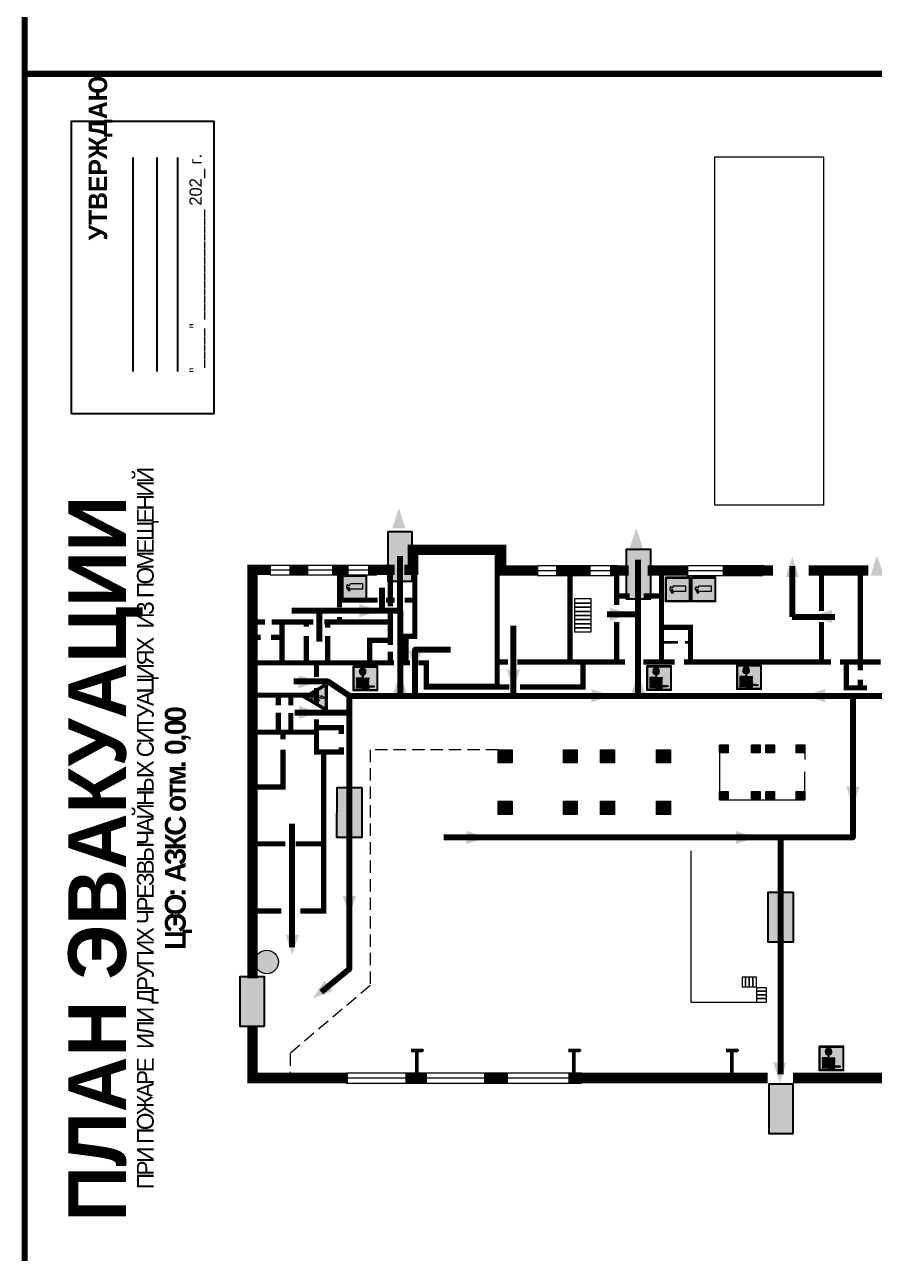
# Model space of a CAD drawing. Header units: millimetres. Extents: x 13114 to 67229, y 22859 to 38520.
# Drawn here: x 27562.5 to 27838.4, y 25078.1 to 25477.1 of the extents above; entities that cross this region are included whole.
import ezdxf

# ---------------------------------------------------------------- set-up
doc = ezdxf.new("R2010")
doc.units = ezdxf.units.MM
doc.linetypes.add('{ Wide Dash }', pattern=[12, 4, -2, 4, -2])
doc.layers.add('План_Штампы', color=7, linetype='Continuous')
doc.styles.add('обычный', font='arial.ttf')
picture_1 = doc.add_image_def('image1.jpg', size_in_pixel=(337, 105))

# ---------------------------------------------------------------- blocks, each defined once
blk = doc.blocks.new('A$C7B8C2D5B')
at = {"lineweight": 0}
h = blk.add_hatch(color=5, dxfattribs=at)
h.dxf.hatch_style = 1
h.paths.add_polyline_path([(1.4, -3.02, 1), (-2.11, -3.02, 1)])
at = {"color": 5, "lineweight": 0}
blk.add_circle((-0.36, -3.02), 1.75, dxfattribs=at)
blk = doc.blocks.new('A$C7B4425F7')
at = {"true_color": 0xffffff}
blk.add_hatch(color=7, dxfattribs=at).paths.add_polyline_path([(0, 0), (-16, 0), (-16, -8), (0, -8)])
h = blk.add_hatch(color=126)
h.paths.add_polyline_path([(-0.2, -0.2), (-15.8, -0.2), (-15.8, -7.8), (-0.2, -7.8)])
h.paths.add_polyline_path([(-11.76, -2.03), (-11.76, -3.66), (-11.17, -3.66, -0.568275), (-11.17, -6.18), (-12.58, -6.18), (-12.58, -2.03)], flags=16)
h.paths.add_polyline_path([(-13.33, -4.12, -0.495768), (-13.59, -6.18), (-15.03, -6.18), (-15.03, -2.03), (-13.59, -2.03, -0.487973)], flags=16)
h.paths.add_polyline_path([(-10.25, -2.03), (-9.48, -2.03), (-9.48, -6.18), (-10.25, -6.18)], flags=16)
h.paths.add_polyline_path([(-13.84, -3.69), (-14.24, -3.69), (-14.24, -3.03), (-13.9, -3.03, -0.692621)], flags=0)
h.paths.add_polyline_path([(-9.15, -2.03), (-8.4, -2.03), (-8.04, -3.07), (-7.68, -2.03), (-6.93, -2.03), (-7.64, -4.1), (-6.93, -6.18), (-7.68, -6.18), (-8.04, -5.14), (-8.4, -6.18), (-9.15, -6.18), (-8.44, -4.1)], flags=16)
h.paths.add_polyline_path([(-11.76, -4.46), (-11.42, -4.46, -0.692621), (-11.36, -5.12), (-11.76, -5.12)], flags=0)
h.paths.add_polyline_path([(-13.9, -5.2), (-14.24, -5.2), (-14.24, -4.55), (-13.84, -4.55, -0.708038)], flags=0)
edge = h.paths.add_edge_path(flags=16)
edge.add_ellipse((-5.51, -4.08), major_axis=(0, 2.05), ratio=0.586184, start_angle=0, end_angle=360)
edge = h.paths.add_edge_path(flags=0)
edge.add_ellipse((-5.51, -4.08), major_axis=(0, 1.14), ratio=0.454828, start_angle=0, end_angle=360)
h.paths.add_polyline_path([(-4.13, -4.96, 0.377264), (-3.48, -4.52, 0.0555), (-3.16, -2.03), (-1.66, -2.03), (-1.66, -4.96), (-0.96, -4.96), (-0.96, -7.01), (-1.75, -7.01), (-1.75, -6.18), (-3.3, -6.18), (-3.3, -7.02), (-4.13, -7.02)], flags=16)
h.paths.add_polyline_path([(-2.73, -2.91), (-2.28, -2.91), (-2.28, -4.96), (-3.05, -4.96, 0.079136)], flags=0)
at = {"color": 126}
blk.add_lwpolyline([(-16, -8), (0, -8), (0, 0), (-16, 0)], close=True, dxfattribs=at)
blk = doc.blocks.new('A$C32E8229D')
at = {"true_color": 0xffffff}
blk.add_hatch(color=7, dxfattribs=at).paths.add_polyline_path([(0, 0), (0, -8), (16, -8), (16, 0)])
h = blk.add_hatch(color=126)
h.paths.add_polyline_path([(0.2, -0.2), (15.8, -0.2), (15.8, -7.8), (0.2, -7.8)])
h.paths.add_polyline_path([(13.49, -2.05), (12.08, -2.05), (11.37, -2.63, 0.162397), (11.29, -2.84), (11.29, -3.63), (10.35, -3.63), (10.35, -4.05), (11.68, -4.05), (11.68, -3.48), (12.26, -4.28), (11.29, -5.1), (11.29, -6.78), (11.85, -6.78), (11.85, -5.44), (12.8, -4.64), (12.8, -5.94), (14.46, -5.94), (14.46, -5.39), (13.45, -5.39), (13.45, -3.97), (12.46, -2.59), (13.15, -2.59), (13.69, -3.34), (14.18, -3)], flags=16)
h.paths.add_polyline_path([(10.74, -1.82, 1), (11.8, -1.82, 1)], flags=16)
h.paths.add_polyline_path([(9.39, -3.59), (5.99, -3.59), (6.56, -3.03), (5.91, -3.03), (5.1, -3.83), (5.91, -4.64), (6.56, -4.64), (5.99, -4.09), (9.39, -4.09)], flags=16)
h.paths.add_polyline_path([(4.29, -1.08), (1.72, -1.08), (1.72, -6.6), (4.29, -6.6)], flags=16)
at = {"color": 126}
blk.add_lwpolyline([(16, -8), (0, -8), (0, 0), (16, 0)], close=True, dxfattribs=at)
blk = doc.blocks.new('A$C37112FD5')
at = {"true_color": 0xf5f5ff}
h = blk.add_hatch(color=7, dxfattribs=at)
h.dxf.hatch_style = 1
h.paths.add_polyline_path([(12.8, -7.4), (0, -7.4), (0, -20.2), (12.8, -20.2)])
h.paths.add_polyline_path([(12.29, -7.91), (12.29, -19.69), (0.51, -19.69), (0.51, -7.91)], flags=16)
h.paths.add_polyline_path([(4.98, -9.04, -0.42597), (5.17, -9.22), (5.17, -12.25), (5.17, -15.29, -0.432244), (4.98, -15.47), (4.83, -15.47, -0.42597), (4.64, -15.29), (4.64, -12.25), (4.64, -9.22, -0.432244), (4.83, -9.04)], flags=0)
h.paths.add_polyline_path([(4.28, -9.22), (4.28, -12.25), (4.28, -15.29, -0.432244), (4.09, -15.47), (3.94, -15.47, -0.42597), (3.75, -15.29), (3.75, -12.25), (3.75, -9.22, -0.432244), (3.94, -9.04), (4.09, -9.04, -0.42597)], flags=0)
h.paths.add_polyline_path([(5.72, -9.04), (5.87, -9.04, -0.42597), (6.06, -9.22), (6.06, -12.25), (6.06, -15.29, -0.432244), (5.87, -15.47), (5.72, -15.47, -0.42597), (5.53, -15.29), (5.53, -12.25), (5.53, -9.22, -0.432244)], flags=0)
h.paths.add_polyline_path([(6.42, -8.9), (6.5, -8.9, -0.42597), (6.69, -9.08), (6.69, -12.03), (8.21, -12.03, -15.824349), (8.21, -12.47), (6.69, -12.47), (6.69, -15.42, -0.432244), (6.5, -15.6), (6.42, -15.6)], flags=0)
h.paths.add_polyline_path([(3.39, -9.22), (3.39, -12.25), (3.39, -15.29, -0.432244), (3.2, -15.47), (3.05, -15.47, -0.42597), (2.85, -15.29), (2.85, -12.25), (2.85, -9.22, -0.432244), (3.05, -9.04), (3.2, -9.04, -0.42597)], flags=0)
h.paths.add_polyline_path([(2.5, -9.22), (2.5, -16.71), (1.96, -16.71), (1.96, -9.22, -0.432244), (2.15, -9.04), (2.31, -9.04, -0.42597)], flags=0)
h.paths.add_polyline_path([(1.61, -8.9), (1.61, -15.6), (1.57, -15.6, -0.42597), (1.37, -15.42), (1.37, -12.03), (1.37, -9.09, -0.432244), (1.57, -8.9)], flags=0)
h.paths.add_polyline_path([(9.76, -10.81), (9.76, -12.03), (8.49, -12.03, -0.336371)], flags=0)
h.paths.add_polyline_path([(8.49, -12.47), (9.76, -12.47), (9.76, -13.7, -0.336371)], flags=0)
h.paths.add_polyline_path([(10.11, -10.81, -0.336371), (11.38, -12.03), (10.11, -12.03)], flags=0)
h.paths.add_polyline_path([(10.11, -12.47), (11.38, -12.47, -0.336371), (10.11, -13.7)], flags=0)
h.paths.add_polyline_path([(2.5, -16.84), (2.5, -17.05), (1.97, -17.05), (1.97, -16.84)], flags=0)
h.paths.add_polyline_path([(2.5, -17.24, -0.033778), (2.24, -18.6, -0.033778), (1.97, -17.24)], flags=0)
h = blk.add_hatch(color=242)
h.dxf.hatch_style = 1
h.paths.add_polyline_path([(12.29, -7.91), (0.51, -7.91), (0.51, -19.69), (12.29, -19.69)])
h.paths.add_polyline_path([(6.42, -15.6), (6.42, -8.9), (6.5, -8.9, -0.42597), (6.69, -9.08), (6.69, -12.03), (8.21, -12.03, -15.824349), (8.21, -12.47), (6.69, -12.47), (6.69, -15.42, -0.432244), (6.5, -15.6)], flags=16)
h.paths.add_polyline_path([(5.87, -15.47), (5.72, -15.47, -0.42597), (5.53, -15.29), (5.53, -12.25), (5.53, -9.22, -0.432244), (5.72, -9.04), (5.87, -9.04, -0.42597), (6.06, -9.22), (6.06, -12.25), (6.06, -15.29, -0.432244)], flags=16)
h.paths.add_polyline_path([(4.98, -15.47), (4.83, -15.47, -0.42597), (4.64, -15.29), (4.64, -12.25), (4.64, -9.22, -0.432244), (4.83, -9.04), (4.98, -9.04, -0.42597), (5.17, -9.22), (5.17, -12.25), (5.17, -15.29, -0.432244)], flags=16)
h.paths.add_polyline_path([(4.09, -15.47), (3.94, -15.47, -0.42597), (3.75, -15.29), (3.75, -12.25), (3.75, -9.22, -0.432244), (3.94, -9.04), (4.09, -9.04, -0.42597), (4.28, -9.22), (4.28, -12.25), (4.28, -15.29, -0.432244)], flags=16)
h.paths.add_polyline_path([(3.2, -15.47), (3.05, -15.47, -0.42597), (2.85, -15.29), (2.85, -12.25), (2.85, -9.22, -0.432244), (3.05, -9.04), (3.2, -9.04, -0.42597), (3.39, -9.22), (3.39, -12.25), (3.39, -15.29, -0.432244)], flags=16)
h.paths.add_polyline_path([(2.5, -17.05), (1.97, -17.05), (1.97, -16.84), (2.5, -16.84)], flags=16)
h.paths.add_polyline_path([(2.5, -17.24, -0.033778), (2.24, -18.6, -0.033778), (1.97, -17.24)], flags=16)
h.paths.add_polyline_path([(2.5, -16.71), (1.96, -16.71), (1.96, -9.22, -0.432244), (2.15, -9.04), (2.31, -9.04, -0.42597), (2.5, -9.22)], flags=16)
h.paths.add_polyline_path([(1.61, -15.6), (1.57, -15.6, -0.42597), (1.37, -15.42), (1.37, -12.03), (1.37, -9.09, -0.432244), (1.57, -8.9), (1.61, -8.9)], flags=16)
h.paths.add_polyline_path([(8.49, -12.47), (9.76, -12.47), (9.76, -13.7, -0.336371)], flags=0)
h.paths.add_polyline_path([(10.11, -13.7), (10.11, -12.47), (11.38, -12.47, -0.336371)], flags=0)
h.paths.add_polyline_path([(8.49, -12.03, -0.336371), (9.76, -10.81), (9.76, -12.03)], flags=0)
h.paths.add_polyline_path([(10.11, -12.03), (10.11, -10.81, -0.336371), (11.38, -12.03)], flags=0)
h = blk.add_hatch(color=7, dxfattribs=at)
h.dxf.hatch_style = 1
h.paths.add_polyline_path([(1.61, -8.9), (1.57, -8.9, 0.432244), (1.37, -9.09), (1.37, -12.03), (1.37, -15.42, 0.42597), (1.57, -15.6), (1.61, -15.6)])
h.paths.add_polyline_path([(2.5, -9.22, 0.42597), (2.31, -9.04), (2.15, -9.04, 0.432244), (1.96, -9.22), (1.96, -16.71), (2.5, -16.71)])
h.paths.add_polyline_path([(2.5, -16.84), (1.97, -16.84), (1.97, -17.05), (2.5, -17.05)])
h.paths.add_polyline_path([(2.5, -17.24), (1.97, -17.24, 0.033778), (2.24, -18.6, 0.033778)])
h.paths.add_polyline_path([(3.39, -12.25), (3.39, -9.22, 0.42597), (3.2, -9.04), (3.05, -9.04, 0.432244), (2.85, -9.22), (2.85, -12.25), (2.85, -15.29, 0.42597), (3.05, -15.47), (3.2, -15.47, 0.432244), (3.39, -15.29)])
h.paths.add_polyline_path([(4.28, -12.25), (4.28, -9.22, 0.42597), (4.09, -9.04), (3.94, -9.04, 0.432244), (3.75, -9.22), (3.75, -12.25), (3.75, -15.29, 0.42597), (3.94, -15.47), (4.09, -15.47, 0.432244), (4.28, -15.29)])
h.paths.add_polyline_path([(5.17, -12.25), (5.17, -9.22, 0.42597), (4.98, -9.04), (4.83, -9.04, 0.432244), (4.64, -9.22), (4.64, -12.25), (4.64, -15.29, 0.42597), (4.83, -15.47), (4.98, -15.47, 0.432244), (5.17, -15.29)])
h.paths.add_polyline_path([(6.06, -12.25), (6.06, -9.22, 0.42597), (5.87, -9.04), (5.72, -9.04, 0.432244), (5.53, -9.22), (5.53, -12.25), (5.53, -15.29, 0.42597), (5.72, -15.47), (5.87, -15.47, 0.432244), (6.06, -15.29)])
h.paths.add_polyline_path([(6.69, -12.47), (8.21, -12.47, 15.824349), (8.21, -12.03), (6.69, -12.03), (6.69, -9.08, 0.42597), (6.5, -8.9), (6.42, -8.9), (6.42, -15.6), (6.5, -15.6, 0.432244), (6.69, -15.42)])
h.paths.add_polyline_path([(8.49, -12.47), (9.76, -12.47), (9.76, -13.7, -0.336371)], flags=16)
h.paths.add_polyline_path([(8.49, -12.03, -0.336371), (9.76, -10.81), (9.76, -12.03)], flags=16)
h.paths.add_polyline_path([(10.11, -12.47), (11.38, -12.47, -0.336371), (10.11, -13.7)], flags=16)
h.paths.add_polyline_path([(10.11, -12.03), (10.11, -10.81, -0.336371), (11.38, -12.03)], flags=16)
h = blk.add_hatch(color=242)
h.dxf.hatch_style = 1
h.paths.add_polyline_path([(9.76, -10.81, 0.336371), (8.49, -12.03), (9.76, -12.03)])
h.paths.add_polyline_path([(10.11, -10.81), (10.11, -12.03), (11.38, -12.03, 0.336371)])
h.paths.add_polyline_path([(11.38, -12.47), (10.11, -12.47), (10.11, -13.7, 0.336371)])
h.paths.add_polyline_path([(9.76, -12.47), (8.49, -12.47, 0.336371), (9.76, -13.7)])
at = {"color": 242, "lineweight": 5}
for p, q in [((0, -20.2), (0, -7.4)), ((0, -7.4), (12.8, -7.4)), ((1.37, -12.03), (1.37, -9.08)), ((1.37, -12.03), (1.37, -15.42)), ((1.57, -8.9), (1.61, -8.9)), ((1.61, -8.9), (1.61, -15.6)), ((1.96, -16.71), (1.96, -9.22)), ((2.15, -9.04), (2.31, -9.04)), ((2.5, -16.71), (2.5, -9.22)), ((2.85, -12.25), (2.85, -9.22)), ((2.85, -12.25), (2.85, -15.29)), ((3.05, -9.04), (3.2, -9.04)), ((3.39, -12.25), (3.39, -9.22)), ((3.39, -12.25), (3.39, -15.29)), ((3.75, -12.25), (3.75, -9.22)), ((3.75, -12.25), (3.75, -15.29)), ((3.94, -9.04), (4.09, -9.04)), ((4.28, -12.25), (4.28, -9.22)), ((4.28, -12.25), (4.28, -15.29)), ((4.64, -12.25), (4.64, -9.22)), ((4.64, -12.25), (4.64, -15.29)), ((4.83, -9.04), (4.98, -9.04)), ((5.17, -12.25), (5.17, -9.22)), ((5.17, -12.25), (5.17, -15.29)), ((5.53, -12.25), (5.53, -9.22)), ((5.53, -12.25), (5.53, -15.29)), ((5.72, -9.04), (5.87, -9.04)), ((6.06, -12.25), (6.06, -9.22)), ((6.06, -12.25), (6.06, -15.29)), ((6.42, -8.9), (6.42, -15.6)), ((6.5, -8.9), (6.42, -8.9)), ((6.69, -12.03), (6.69, -9.08)), ((8.21, -12.03), (6.69, -12.03)), ((8.21, -12.47), (6.69, -12.47)), ((6.69, -12.47), (6.69, -15.42)), ((9.76, -12.03), (8.49, -12.03)), ((9.76, -12.47), (8.49, -12.47)), ((9.76, -10.81), (9.76, -12.03)), ((9.76, -12.47), (9.76, -13.7)), ((10.11, -10.81), (10.11, -12.03)), ((11.38, -12.03), (10.11, -12.03)), ((11.38, -12.47), (10.11, -12.47)), ((10.11, -12.47), (10.11, -13.7)), ((12.8, -20.2), (12.8, -7.4)), ((1.57, -15.6), (1.61, -15.6)), ((1.96, -16.71), (2.5, -16.71)), ((1.97, -16.84), (2.5, -16.84)), ((1.97, -17.05), (1.97, -16.84)), ((2.5, -17.05), (1.97, -17.05)), ((1.97, -17.24), (2.5, -17.24)), ((2.5, -16.84), (2.5, -17.05)), ((3.05, -15.47), (3.2, -15.47)), ((3.94, -15.47), (4.09, -15.47)), ((4.83, -15.47), (4.98, -15.47)), ((5.72, -15.47), (5.87, -15.47)), ((6.42, -15.6), (6.5, -15.6)), ((0, -20.2), (12.8, -20.2))]:
    blk.add_line(p, q, dxfattribs=at)
blk.add_lwpolyline([(0.51, -7.91), (12.29, -7.91), (12.29, -19.69), (0.51, -19.69)], close=True, dxfattribs=at)
for centre, radius, start, end in [((1.56, -9.09), 0.182, 87.10267, 180.60715), ((2.15, -9.22), 0.182, 87.10267, 180.60715), ((2.32, -9.22), 0.182, 359.39285, 92.89733), ((3.04, -9.22), 0.182, 87.10267, 180.60715), ((3.21, -9.22), 0.182, 359.39285, 92.89733), ((3.93, -9.22), 0.182, 87.10267, 180.60715), ((4.1, -9.22), 0.182, 359.39285, 92.89733), ((4.82, -9.22), 0.182, 87.10267, 180.60715), ((4.99, -9.22), 0.182, 359.39285, 92.89733), ((5.71, -9.22), 0.182, 87.10267, 180.60715), ((5.88, -9.22), 0.182, 359.39285, 92.89733), ((6.51, -9.09), 0.182, 359.39285, 92.89733), ((9.93, -12.25), 1.74, 187.23185, 172.76815), ((9.93, -12.25), 1.46, 96.99266, 171.35851), ((9.93, -12.25), 1.46, 188.64149, 263.00734), ((9.93, -12.25), 1.46, 8.64149, 83.00734), ((9.93, -12.25), 1.46, 276.99266, 351.35851), ((1.56, -15.42), 0.182, 179.39285, 272.89733), ((12.17, -15.98), 10.27, 187.04098, 194.7793), ((-7.7, -15.98), 10.27, 345.2207, 352.95902), ((3.04, -15.29), 0.182, 179.39285, 272.89733), ((3.21, -15.29), 0.182, 267.10267, 0.60715), ((3.93, -15.29), 0.182, 179.39285, 272.89733), ((4.1, -15.29), 0.182, 267.10267, 0.60715), ((4.82, -15.29), 0.182, 179.39285, 272.89733), ((4.99, -15.29), 0.182, 267.10267, 0.60715), ((5.71, -15.29), 0.182, 179.39285, 272.89733), ((5.88, -15.29), 0.182, 267.10267, 0.60715), ((6.51, -15.42), 0.182, 267.10267, 0.60715)]:
    blk.add_arc(centre, radius, start, end, dxfattribs=at)
blk = doc.blocks.new('A$C3AD82952')
at = {"true_color": 0xf5f5ff}
h = blk.add_hatch(color=7, dxfattribs=at)
h.dxf.hatch_style = 1
h.paths.add_polyline_path([(8.21, 8.73, 0.414214), (7.89, 9.05), (7.22, 9.05), (7.22, 9.92), (7.59, 9.92, 1), (7.57, 10.36), (7.22, 10.36), (7.22, 10.6), (6.43, 10.6), (6.43, 10.36), (6.01, 10.36), (4.74, 9.59), (4.74, 8.69), (4.98, 8.73), (4.98, 9.26), (6.12, 9.91), (6.43, 9.91), (6.43, 9.05), (5.76, 9.05, 0.414214), (5.44, 8.73), (5.44, 2.2), (8.21, 2.2)], flags=0)
h.paths.add_polyline_path([(12.8, 12.8), (0, 12.8), (0, 0), (12.8, 0)])
h.paths.add_polyline_path([(0.51, 12.29), (12.29, 12.29), (12.29, 0.51), (0.51, 0.51)], flags=16)
h.paths.add_polyline_path([(4.74, 9.59), (6.01, 10.36), (6.43, 10.36), (6.43, 10.6), (7.22, 10.6), (7.22, 10.36), (7.59, 10.36, -0.94586), (7.59, 9.92), (7.22, 9.92), (7.22, 9.05), (7.89, 9.05, -0.414214), (8.21, 8.73), (8.21, 2.2), (5.44, 2.2), (5.44, 8.73, -0.414214), (5.76, 9.05), (6.43, 9.05), (6.43, 9.91), (6.12, 9.91), (4.98, 9.26), (4.98, 8.73), (4.74, 8.69)], flags=0)
h = blk.add_hatch(color=242)
h.dxf.hatch_style = 1
h.paths.add_polyline_path([(12.29, 12.29), (0.51, 12.29), (0.51, 0.51), (12.29, 0.51)])
h.paths.add_polyline_path([(4.74, 8.69), (4.74, 9.59), (6.01, 10.36), (6.43, 10.36), (6.43, 10.6), (7.22, 10.6), (7.22, 10.36), (7.59, 10.36, -0.94586), (7.59, 9.92), (7.22, 9.92), (7.22, 9.05), (7.89, 9.05, -0.414214), (8.21, 8.73), (8.21, 2.2), (5.44, 2.2), (5.44, 8.73, -0.414214), (5.76, 9.05), (6.43, 9.05), (6.43, 9.91), (6.12, 9.91), (4.98, 9.26), (4.98, 8.73)], flags=16)
h = blk.add_hatch(color=7, dxfattribs=at)
h.dxf.hatch_style = 1
h.paths.add_polyline_path([(8.21, 8.73, 0.414214), (7.89, 9.05), (7.22, 9.05), (7.22, 9.92), (7.59, 9.92, 1), (7.57, 10.36), (7.22, 10.36), (7.22, 10.6), (6.43, 10.6), (6.43, 10.36), (6.01, 10.36), (4.74, 9.59), (4.74, 8.69), (4.98, 8.73), (4.98, 9.26), (6.12, 9.91), (6.43, 9.91), (6.43, 9.05), (5.76, 9.05, 0.414214), (5.44, 8.73), (5.44, 2.2), (8.21, 2.2)])
at = {"color": 242, "lineweight": 5}
for p, q in [((0, 0), (0, 12.8)), ((0, 12.8), (12.8, 12.8)), ((12.8, 0), (12.8, 12.8)), ((6.01, 10.36), (4.74, 9.59)), ((4.74, 9.59), (4.74, 8.69)), ((4.74, 8.69), (4.98, 8.73)), ((4.98, 9.26), (6.12, 9.91)), ((4.98, 8.73), (4.98, 9.26)), ((5.44, 2.2), (5.44, 8.73)), ((5.76, 9.05), (6.43, 9.05)), ((6.01, 10.36), (6.43, 10.36)), ((6.12, 9.91), (6.43, 9.91)), ((7.22, 10.6), (6.43, 10.6)), ((6.43, 10.6), (6.43, 10.36)), ((6.43, 9.91), (6.43, 9.05)), ((7.22, 10.36), (7.22, 10.6)), ((7.59, 10.36), (7.22, 10.36)), ((7.22, 9.05), (7.22, 9.92)), ((7.59, 9.92), (7.22, 9.92)), ((7.89, 9.05), (7.22, 9.05)), ((8.21, 2.2), (8.21, 8.73)), ((0, 0), (12.8, 0)), ((5.44, 2.2), (8.21, 2.2))]:
    blk.add_line(p, q, dxfattribs=at)
blk.add_lwpolyline([(0.51, 12.29), (12.29, 12.29), (12.29, 0.51), (0.51, 0.51)], close=True, dxfattribs=at)
for centre, radius, start, end in [((5.76, 8.73), 0.32, 90, 180), ((7.58, 10.14), 0.223, 273.18746, 86.81254), ((7.89, 8.73), 0.32, 0, 90)]:
    blk.add_arc(centre, radius, start, end, dxfattribs=at)
blk = doc.blocks.new('A$C3E6D3DDE')
at = {"lineweight": 5}
h = blk.add_hatch(color=40, dxfattribs=at)
h.paths.add_polyline_path([(24.1, 1.45), (16.46, -11.35), (31.74, -11.35)])
h.paths.add_polyline_path([(24.09, -0.46), (30.03, -10.41), (18.14, -10.41)], flags=16)
h.paths.add_polyline_path([(24.54, -3.08), (23.41, -6.02), (25.13, -5.01), (24.33, -8.5), (24.82, -8.27), (23.79, -9.86), (23.4, -8.04), (23.8, -8.43), (24.04, -6.29), (22.39, -7.25), (23.44, -3.08)], flags=0)
h = blk.add_hatch(color=256, dxfattribs=at)
h.paths.add_polyline_path([(24.37, 0.03, 0.567511), (23.82, 0.03), (17.59, -10.4, 0.582454), (17.86, -10.88), (30.32, -10.88, 0.582149), (30.6, -10.4)])
h.paths.add_polyline_path([(24.09, -0.46), (18.14, -10.41), (30.03, -10.41)], flags=16)
h.paths.add_polyline_path([(24.54, -3.08), (23.41, -6.02), (25.13, -5.01), (24.33, -8.5), (24.82, -8.27), (23.79, -9.86), (23.4, -8.04), (23.8, -8.43), (24.04, -6.29), (22.39, -7.25), (23.44, -3.08)], flags=0)
h = blk.add_hatch(color=40, dxfattribs=at)
h.paths.add_polyline_path([(24.09, -0.46), (18.14, -10.41), (30.03, -10.41)])
h.paths.add_polyline_path([(24.82, -8.27), (23.79, -9.86), (23.4, -8.04), (23.8, -8.43), (24.04, -6.29), (22.39, -7.25), (23.44, -3.08), (24.54, -3.08), (23.41, -6.02), (25.13, -5.01), (24.33, -8.5)], flags=16)
at = {"color": 40, "lineweight": 5}
for p, q in [((16.46, -11.35), (24.1, 1.45)), ((24.1, 1.45), (31.74, -11.35))]:
    blk.add_line(p, q, dxfattribs=at)
at = {"lineweight": 5}
for p, q in [((17.59, -10.4), (23.82, 0.03)), ((24.37, 0.03), (30.6, -10.4)), ((18.14, -10.41), (24.09, -0.46)), ((23.44, -3.08), (22.39, -7.25)), ((22.39, -7.25), (24.04, -6.29)), ((23.41, -6.02), (24.54, -3.08)), ((25.13, -5.01), (23.41, -6.02)), ((24.54, -3.08), (23.44, -3.08)), ((24.04, -6.29), (23.8, -8.43)), ((24.09, -0.46), (30.03, -10.41)), ((24.33, -8.5), (25.13, -5.01)), ((17.86, -10.88), (30.32, -10.88)), ((18.14, -10.41), (30.03, -10.41)), ((23.8, -8.43), (23.4, -8.04)), ((23.4, -8.04), (23.79, -9.86)), ((23.79, -9.86), (24.82, -8.27)), ((24.82, -8.27), (24.33, -8.5))]:
    blk.add_line(p, q, dxfattribs=at)
at = {"color": 50, "lineweight": 5}
blk.add_line((31.74, -11.35), (16.46, -11.35), dxfattribs=at)

msp = doc.modelspace()

# ---------------------------------------------------------------- hatches: boundary and pattern name
at = {"lineweight": 0}
h = msp.add_hatch(color=256, dxfattribs=at)
h.dxf.hatch_style = 1
h.paths.add_polyline_path([(27716.26, 25237.41), (27720.8, 25237.41), (27720.8, 25241.66), (27716.26, 25241.66)])
h = msp.add_hatch(color=256, dxfattribs=at)
h.dxf.hatch_style = 1
h.paths.add_polyline_path([(27737.38, 25237.41), (27741.92, 25237.41), (27741.92, 25241.66), (27737.38, 25241.66)])
h = msp.add_hatch(color=256, dxfattribs=at)
h.dxf.hatch_style = 1
h.paths.add_polyline_path([(27749.46, 25237.41), (27754, 25237.41), (27754, 25241.66), (27749.46, 25241.66)])
h = msp.add_hatch(color=256, dxfattribs=at)
h.dxf.hatch_style = 1
h.paths.add_polyline_path([(27767.59, 25237.41), (27772.12, 25237.41), (27772.12, 25241.66), (27767.59, 25241.66)])
h = msp.add_hatch(color=256, dxfattribs=at)
h.dxf.hatch_style = 1
h.paths.add_polyline_path([(27788.07, 25240.6), (27790.93, 25240.6), (27790.93, 25243.29), (27788.07, 25243.29)])
h = msp.add_hatch(color=256, dxfattribs=at)
h.dxf.hatch_style = 1
h.paths.add_polyline_path([(27798.41, 25240.6), (27801.28, 25240.6), (27801.28, 25243.29), (27798.41, 25243.29)])
h = msp.add_hatch(color=256, dxfattribs=at)
h.dxf.hatch_style = 1
h.paths.add_polyline_path([(27803.1, 25240.6), (27805.96, 25240.6), (27805.96, 25243.29), (27803.1, 25243.29)])
h = msp.add_hatch(color=256, dxfattribs=at)
h.dxf.hatch_style = 1
h.paths.add_polyline_path([(27812.95, 25240.6), (27815.82, 25240.6), (27815.82, 25243.29), (27812.95, 25243.29)])
h = msp.add_hatch(color=256, dxfattribs=at)
h.dxf.hatch_style = 1
h.paths.add_polyline_path([(27716.26, 25220.67), (27720.8, 25220.67), (27720.8, 25224.92), (27716.26, 25224.92)])
h = msp.add_hatch(color=256, dxfattribs=at)
h.dxf.hatch_style = 1
h.paths.add_polyline_path([(27737.38, 25220.67), (27741.92, 25220.67), (27741.92, 25224.92), (27737.38, 25224.92)])
h = msp.add_hatch(color=256, dxfattribs=at)
h.dxf.hatch_style = 1
h.paths.add_polyline_path([(27749.46, 25220.67), (27754, 25220.67), (27754, 25224.92), (27749.46, 25224.92)])
h = msp.add_hatch(color=256, dxfattribs=at)
h.dxf.hatch_style = 1
h.paths.add_polyline_path([(27767.59, 25220.67), (27772.12, 25220.67), (27772.12, 25224.92), (27767.59, 25224.92)])
h = msp.add_hatch(color=256, dxfattribs=at)
h.dxf.hatch_style = 1
h.paths.add_polyline_path([(27788.07, 25225.4), (27790.93, 25225.4), (27790.93, 25228.09), (27788.07, 25228.09)])
h = msp.add_hatch(color=256, dxfattribs=at)
h.dxf.hatch_style = 1
h.paths.add_polyline_path([(27798.41, 25225.4), (27801.28, 25225.4), (27801.28, 25228.09), (27798.41, 25228.09)])
h = msp.add_hatch(color=256, dxfattribs=at)
h.dxf.hatch_style = 1
h.paths.add_polyline_path([(27803.1, 25225.4), (27805.96, 25225.4), (27805.96, 25228.09), (27803.1, 25228.09)])
h = msp.add_hatch(color=256, dxfattribs=at)
h.dxf.hatch_style = 1
h.paths.add_polyline_path([(27812.95, 25225.4), (27815.82, 25225.4), (27815.82, 25228.09), (27812.95, 25228.09)])

# ---------------------------------------------------------------- linework, layer by layer
at = {"color": 6, "lineweight": 100}
for points in [[(27562.5, 25461.11), (28162.5, 25461.11), (28162.5, 25856.11), (27562.5, 25856.11)], [(27562.5, 25066.11), (28162.5, 25066.11), (28162.5, 25461.11), (27562.5, 25461.11)]]:
    msp.add_lwpolyline(points, close=True, dxfattribs=at)
msp.add_lwpolyline([(27577.7, 25350.68), (27577.7, 25445.68), (27623.9, 25445.68), (27623.9, 25350.68)], close=True)
for points in [[(27597.74, 25364.43), (27597.74, 25433.96)], [(27605.51, 25364.43), (27605.51, 25433.96)], [(27612.29, 25364.43), (27612.29, 25433.96)]]:
    msp.add_lwpolyline(points)
at = {"lineweight": 0}
for points, const_width in [([(27685.8, 25300.02), (27688.6, 25300.02), (27688.6, 25306.56), (27717.16, 25306.56), (27717.16, 25299.86), (27729.23, 25299.86)], 3.4), ([(27685.85, 25290.2), (27689.19, 25290.2), (27689.19, 25305.76), (27689.19, 25278.43), (27686.31, 25278.43), (27686.31, 25269.85), (27685.13, 25269.85), (27687.57, 25269.85)], 1.7), ([(27690.27, 25269.85), (27692.91, 25269.85), (27692.91, 25262.26), (27715.89, 25262.26), (27715.89, 25305.82)], 1.7), ([(27636.46, 25167.46), (27636.46, 25300.02), (27642.44, 25300.02)], 3.4), ([(27648.4, 25300.02), (27654.59, 25300.02)], 3.4), ([(27662.31, 25300.02), (27667.68, 25300.02)], 3.4), ([(27673.99, 25300.02), (27682.64, 25300.02)], 3.4), ([(27734.96, 25299.86), (27746.21, 25299.86)], 3.4), ([(27739.54, 25299.86), (27739.54, 25270.12)], 1.7), ([(27752.53, 25299.86), (27758.63, 25299.86)], 3.4), ([(27754.7, 25288.63), (27754.7, 25299.47), (27754.7, 25291.55), (27758.89, 25291.55)], 1.7), ([(27764.72, 25299.86), (27777.92, 25299.86)], 3.4), ([(27789.09, 25299.86), (27805.42, 25299.86)], 3.4), ([(27817.06, 25299.86), (27836.33, 25299.86)], 3.4), ([(27821.19, 25286.7), (27821.19, 25299.38)], 1.7), ([(27664.73, 25287.83), (27664.73, 25299.24)], 1.7), ([(27681.21, 25299.29), (27681.21, 25288.21)], 1.7), ([(27763.5, 25291.55), (27769.25, 25291.55), (27769.25, 25299.2), (27769.25, 25270.12)], 1.7), ([(27833.77, 25299.2), (27833.77, 25270.12)], 1.7), ([(27664.73, 25290.2), (27677.16, 25290.2)], 1.7), ([(27681.21, 25290.2), (27679.84, 25290.2)], 1.7), ([(27681.21, 25290.2), (27682.62, 25290.2)], 1.7), ([(27664.73, 25283.11), (27664.73, 25284.75)], 1.7), ([(27681.21, 25285.78), (27681.21, 25275.69)], 1.7), ([(27636.44, 25283.11), (27640.55, 25283.11)], 1.7), ([(27642.65, 25283.11), (27656.22, 25283.11)], 1.7), ([(27646.02, 25283.11), (27646.02, 25269.85)], 1.7), ([(27653.93, 25283.11), (27653.93, 25281.62)], 1.7), ([(27659.78, 25283.11), (27681.21, 25283.11)], 1.7), ([(27660.91, 25283.11), (27660.91, 25281.32)], 1.7), ([(27754.7, 25270.12), (27754.7, 25283.07)], 1.7), ([(27769.25, 25281.4), (27778.65, 25281.4), (27778.65, 25270.12)], 1.7), ([(27821.19, 25270.12), (27821.19, 25283.08)], 1.7), ([(27639.18, 25278.1), (27637.17, 25278.1)], 1.7), ([(27646.02, 25278.1), (27642.5, 25278.1)], 1.7), ([(27653.93, 25269.85), (27653.93, 25278.56)], 1.7), ([(27660.91, 25278.56), (27660.91, 25269.85)], 1.7), ([(27681.21, 25277.14), (27674.52, 25277.14), (27674.52, 25269.85)], 1.7), ([(27774.59, 25276.53), (27769.25, 25276.53)], 0.85), ([(27778.65, 25276.53), (27776.88, 25276.53)], 0.85), ([(27681.21, 25273.45), (27681.21, 25269.85), (27682.37, 25269.85), (27637.04, 25269.85)], 1.7), ([(27657.26, 25269.85), (27657.26, 25265.24)], 1.7), ([(27715.89, 25270.12), (27719.41, 25270.12)], 1.7), ([(27722.45, 25270.12), (27757.39, 25270.12)], 1.7), ([(27723.31, 25261.98), (27743.79, 25261.98), (27743.79, 25270.19)], 1.7), ([(27763.32, 25270.12), (27773.47, 25270.12)], 1.7), ([(27776.5, 25270.12), (27824.3, 25270.12)], 1.7), ([(27827.14, 25270.12), (27840.34, 25270.12)], 1.7), ([(27829.25, 25269.71), (27829.25, 25261.74), (27836, 25261.74)], 1.7), ([(27833.77, 25270.12), (27833.77, 25267.41)], 1.7), ([(27833.77, 25264.39), (27833.77, 25261.74), (27836, 25261.74)], 1.7), ([(27657.26, 25261.73), (27657.26, 25256.67)], 1.7), ([(27692.06, 25261.98), (27719.83, 25261.98)], 1.7), ([(27657.26, 25259.36), (27637.33, 25259.36), (27644.84, 25259.36), (27644.84, 25256.02)], 1.7), ([(27648.93, 25256.02), (27648.93, 25259.36)], 1.7), ([(27644.84, 25253.65), (27644.84, 25247.36), (27636.18, 25247.36), (27648.93, 25247.36), (27648.93, 25253.57)], 1.7), ([(27657.26, 25251.53), (27657.26, 25240.92), (27665.35, 25240.92), (27665.35, 25242.47)], 1.7), ([(27657.26, 25248.83), (27665.35, 25248.83), (27665.35, 25246.71)], 1.7), ([(27646.39, 25247.36), (27646.39, 25245)], 1.7), ([(27648.93, 25247.36), (27657.26, 25247.36)], 1.7), ([(27646.39, 25241.65), (27646.39, 25229.52), (27636.87, 25229.52)], 1.7), ([(27659.61, 25240.92), (27659.61, 25189.3), (27652.02, 25189.3)], 1.7), ([(27637.44, 25211.1), (27647.16, 25211.1)], 1.7), ([(27659.61, 25211.1), (27650.45, 25211.1)], 1.7), ([(27645.85, 25189.3), (27636.65, 25189.3)], 1.7), ([(27667.48, 25135.08), (27636.46, 25135.08), (27636.46, 25151.89)], 3.4), ([(27693.09, 25135.08), (27686.1, 25135.08)], 3.4), ([(27719.45, 25135.08), (27711.66, 25135.08)], 3.4), ([(27803.75, 25135.08), (27739.02, 25135.08)], 3.4), ([(27871.41, 25135.08), (27811.97, 25135.08)], 3.4)]:
    msp.add_lwpolyline(points, dxfattribs=dict(at, const_width=const_width))
at = {"color": 126, "lineweight": 100, "true_color": 0x008754}
for points in [[(27649.23, 25286.85), (27684.38, 25286.85), (27684.38, 25304.49)], [(27761.61, 25303.3), (27761.61, 25259.19)], [(27811.7, 25301.21), (27811.7, 25284.83)], [(27678.52, 25286.85), (27678.52, 25294.22)], [(27658.09, 25286.85), (27658.09, 25276.78)], [(27684.38, 25286.85), (27684.38, 25259.19)], [(27751.56, 25285.69), (27761.61, 25285.69)], [(27811.7, 25284.83), (27825.51, 25284.83)], [(27721.22, 25259.19), (27721.22, 25281.84)], [(27689.26, 25259.19), (27689.26, 25274.24), (27700.74, 25274.24)], [(27668.02, 25259.19), (27660.96, 25263.78), (27649.92, 25263.78)], [(27658.93, 25163.02), (27668.02, 25170.57), (27668.02, 25259.19), (27984.34, 25259.19)], [(27831.37, 25259.19), (27831.37, 25213.14), (27698.55, 25213.14)], [(27650.23, 25253.75), (27668.02, 25253.75)], [(27649.26, 25217.59), (27649.26, 25177.55)], [(27807.83, 25213.14), (27807.83, 25136.33)]]:
    msp.add_lwpolyline(points, dxfattribs=at)
at = {"lineweight": 0}
for points in [[(27642.31, 25301.61), (27676.92, 25301.61)], [(27729.19, 25301.5), (27755, 25301.5)], [(27777.79, 25301.48), (27802.44, 25301.48)], [(27642.27, 25298.41), (27676.88, 25298.41)], [(27642.44, 25300.02), (27677.05, 25300.02)], [(27728.99, 25298.23), (27754.8, 25298.23)], [(27729.23, 25299.86), (27755.04, 25299.86)], [(27777.42, 25298.2), (27802.06, 25298.2)], [(27777.92, 25299.86), (27802.56, 25299.86)], [(27788.07, 25243.29), (27788.07, 25225.4), (27815.82, 25225.4), (27815.82, 25234.51)], [(27815.82, 25243.29), (27815.82, 25238.53)], [(27778.76, 25208.87), (27778.76, 25159.74), (27800.11, 25159.74)], [(27667.06, 25136.71), (27743.42, 25136.71)], [(27666.93, 25133.42), (27743.29, 25133.42)], [(27667.48, 25135.08), (27743.83, 25135.08)]]:
    msp.add_lwpolyline(points, dxfattribs=at)
for points in [[(27741.04, 25289.25), (27746.46, 25289.25), (27746.46, 25290.59), (27741.04, 25290.59)], [(27741.04, 25287.91), (27746.46, 25287.91), (27746.46, 25289.25), (27741.04, 25289.25)], [(27741.04, 25286.57), (27746.46, 25286.57), (27746.46, 25287.91), (27741.04, 25287.91)], [(27741.04, 25285.23), (27746.46, 25285.23), (27746.46, 25286.57), (27741.04, 25286.57)], [(27741.04, 25283.89), (27746.46, 25283.89), (27746.46, 25285.23), (27741.04, 25285.23)], [(27741.04, 25282.55), (27746.46, 25282.55), (27746.46, 25283.89), (27741.04, 25283.89)], [(27741.04, 25281.21), (27746.46, 25281.21), (27746.46, 25282.55), (27741.04, 25282.55)], [(27741.04, 25279.87), (27746.46, 25279.87), (27746.46, 25281.21), (27741.04, 25281.21)], [(27716.26, 25241.66), (27720.8, 25241.66), (27720.8, 25237.41), (27716.26, 25237.41)], [(27737.38, 25241.66), (27741.92, 25241.66), (27741.92, 25237.41), (27737.38, 25237.41)], [(27749.46, 25241.66), (27754, 25241.66), (27754, 25237.41), (27749.46, 25237.41)], [(27767.59, 25241.66), (27772.12, 25241.66), (27772.12, 25237.41), (27767.59, 25237.41)], [(27788.07, 25243.29), (27790.93, 25243.29), (27790.93, 25240.6), (27788.07, 25240.6)], [(27798.41, 25243.29), (27801.28, 25243.29), (27801.28, 25240.6), (27798.41, 25240.6)], [(27803.1, 25243.29), (27805.96, 25243.29), (27805.96, 25240.6), (27803.1, 25240.6)], [(27812.95, 25243.29), (27815.82, 25243.29), (27815.82, 25240.6), (27812.95, 25240.6)], [(27716.26, 25224.92), (27720.8, 25224.92), (27720.8, 25220.67), (27716.26, 25220.67)], [(27737.38, 25224.92), (27741.92, 25224.92), (27741.92, 25220.67), (27737.38, 25220.67)], [(27749.46, 25224.92), (27754, 25224.92), (27754, 25220.67), (27749.46, 25220.67)], [(27767.59, 25224.92), (27772.12, 25224.92), (27772.12, 25220.67), (27767.59, 25220.67)], [(27788.07, 25228.09), (27790.93, 25228.09), (27790.93, 25225.4), (27788.07, 25225.4)], [(27798.41, 25228.09), (27801.28, 25228.09), (27801.28, 25225.4), (27798.41, 25225.4)], [(27803.1, 25228.09), (27805.96, 25228.09), (27805.96, 25225.4), (27803.1, 25225.4)], [(27812.95, 25228.09), (27815.82, 25228.09), (27815.82, 25225.4), (27812.95, 25225.4)], [(27796.56, 25164.67), (27796.56, 25167.86), (27795.4, 25167.86), (27795.4, 25164.67)], [(27797.71, 25164.67), (27797.71, 25167.86), (27796.56, 25167.86), (27796.56, 25164.67)], [(27798.87, 25164.67), (27798.87, 25167.86), (27797.71, 25167.86), (27797.71, 25164.67)], [(27798.87, 25164.67), (27798.87, 25167.86), (27797.71, 25167.86), (27797.71, 25164.67)], [(27800.03, 25164.67), (27800.03, 25167.86), (27798.87, 25167.86), (27798.87, 25164.67)], [(27800.11, 25163.22), (27803.29, 25163.22), (27803.29, 25164.37), (27800.11, 25164.37)], [(27800.11, 25162.06), (27803.29, 25162.06), (27803.29, 25163.22), (27800.11, 25163.22)], [(27800.11, 25160.9), (27803.29, 25160.9), (27803.29, 25162.06), (27800.11, 25162.06)], [(27800.11, 25160.9), (27803.29, 25160.9), (27803.29, 25162.06), (27800.11, 25162.06)], [(27800.11, 25159.74), (27803.29, 25159.74), (27803.29, 25160.9), (27800.11, 25160.9)]]:
    msp.add_lwpolyline(points, close=True, dxfattribs=at)
at = {"linetype": '{ Wide Dash }', "lineweight": 0}
msp.add_lwpolyline([(27716.26, 25241.66), (27674.72, 25241.66), (27674.72, 25165.14), (27648.69, 25143.04), (27648.69, 25134.82)], dxfattribs=at)
at = {"lineweight": 50}
for points in [[(27689.83, 25135.08), (27689.83, 25144.02), (27691.65, 25144.02), (27688.01, 25144.02)], [(27740.84, 25135.08), (27740.84, 25144.02), (27742.67, 25144.02), (27739.02, 25144.02)], [(27792.05, 25135.08), (27792.05, 25144.02), (27793.88, 25144.02), (27790.23, 25144.02)]]:
    msp.add_lwpolyline(points, dxfattribs=at)
at = {"layer": 'План_Штампы', "color": 126, "true_color": 0x008754}
for points in [[(27686.14, 25313.54), (27681.85, 25313.55), (27683.98, 25320.13)], [(27763.23, 25307.09), (27758.94, 25307.1), (27761.06, 25313.68)], [(27813.85, 25297.71), (27809.56, 25297.72), (27811.69, 25304.3)], [(27841.38, 25298.2), (27837.1, 25298.21), (27839.22, 25304.79)], [(27671.13, 25284.63), (27671.15, 25288.92), (27677.72, 25286.8)], [(27752.47, 25283.48), (27752.49, 25287.77), (27759.06, 25285.65)], [(27824.59, 25287.05), (27824.58, 25282.76), (27818, 25284.88)], [(27687.11, 25273.78), (27691.4, 25273.77), (27689.28, 25267.19)], [(27651.41, 25261.6), (27651.42, 25265.88), (27658, 25263.76)], [(27686.53, 25260.02), (27682.24, 25260.03), (27684.37, 25266.61)], [(27719.04, 25267.69), (27723.33, 25267.68), (27721.21, 25261.11)], [(27763.78, 25260.09), (27759.49, 25260.1), (27761.62, 25266.68)], [(27746.51, 25257), (27746.53, 25261.29), (27753.1, 25259.17)], [(27822.28, 25261.32), (27822.27, 25257.04), (27815.7, 25259.16)], [(27651.55, 25251.6), (27651.56, 25255.89), (27658.14, 25253.76)], [(27829.25, 25229.67), (27833.54, 25229.66), (27831.41, 25223.08)], [(27705.94, 25211), (27705.95, 25215.29), (27712.53, 25213.16)], [(27793.38, 25211), (27793.39, 25215.29), (27799.96, 25213.16)], [(27665.77, 25194.17), (27670.06, 25194.16), (27667.93, 25187.58)], [(27647.24, 25181.59), (27651.52, 25181.58), (27649.4, 25175)], [(27659.82, 25166.67), (27662.48, 25163.3), (27656, 25160.88)], [(27805.5, 25140.12), (27809.79, 25140.11), (27807.66, 25133.53)]]:
    msp.add_solid(points, dxfattribs=at)

# ---------------------------------------------------------------- block references
at = {"rotation": 90}
for name, p, xscale, yscale, zscale in [('A$C3AD82952', (27673.63, 25290.35), 0.625, 0.625, 0.625), ('A$C3AD82952', (27778.53, 25289.66), 0.625, 0.625, 0.625), ('A$C3AD82952', (27786.83, 25289.66), 0.625, 0.625, 0.625), ('A$C37112FD5', (27664.58, 25260.75), 0.6249984004534781, 0.6249984004534781, 0.6249984004534781), ('A$C37112FD5', (27759.84, 25260.87), 0.6249984004534781, 0.6249984004534781, 0.6249984004534781), ('A$C37112FD5', (27789.07, 25261.23), 0.6249984004534781, 0.6249984004534781, 0.6249984004534781), ('A$C3E6D3DDE', (27653.67, 25243.67), 0.625, 0.625, 0.625), ('A$C37112FD5', (27815.81, 25137.41), 0.6249984004534781, 0.6249984004534781, 0.6249984004534781)]:
    msp.add_blockref(name, p, dxfattribs=dict(at, xscale=xscale, yscale=yscale, zscale=zscale))
at = {"xscale": 2.177419353276491, "yscale": 2.177419353276491, "zscale": 2.177419353276491}
msp.add_blockref('A$C7B8C2D5B', (27641.87, 25179.33), dxfattribs=at)
at = {"layer": 'План_Штампы', "rotation": 90}
for p in [(27680.36, 25312.37), (27757.79, 25306.66), (27632.36, 25167.89), (27804.03, 25133.03)]:
    msp.add_blockref('A$C7B4425F7', p, dxfattribs=at)
at = {"layer": 'План_Штампы', "color": 126, "true_color": 0x008754, "xscale": 1.012510887696, "yscale": 1.012510887696, "zscale": 1.012510887696, "rotation": 89.99786532371438}
for p in [(27663.91, 25213.15), (27803.85, 25179.17)]:
    msp.add_blockref('A$C32E8229D', p, dxfattribs=at)

# ---------------------------------------------------------------- texts
at = {"lineweight": 0, "rotation": 90, "style": 'обычный'}
for s, insert, char_height, width, attachment_point in [('\\pi-18,l18,t18;{\\fProxima Nova Rg|b1|i0|c204|p2;УТВЕРЖДАЮ\\H1.1997x; }', (27587.16, 25433.72), 6, 126.6484, 5), ('{\\fArial Narrow|b0|i0|c204|p34;"_____" ______________ \\fProxima Nova Rg|b0|i0|c204|p2;202_ г. }', (27618.58, 25399.58), 4, 78.6503, 5), ('{\\fProxima Nova Rg|b1|i0|c204|p2;ПЛАН ЭВАКУАЦИИ}', (27576.68, 25088.46), 18.7, 419.8066, 1)]:
    msp.add_mtext(s, dxfattribs=dict(at, insert=insert, char_height=char_height, width=width, attachment_point=attachment_point))
at = {"color": 0, "lineweight": 0, "insert": (27598.82, 25215.85), "char_height": 6.8, "width": 381.8334, "attachment_point": 5, "rotation": 90, "style": 'обычный'}
msp.add_mtext('{\\fArial Black|b1|i0|c204|p34;\\H2x;\\T0.85;  \\fArial Narrow|b0|i0|c204|p34;\\H0.8x;\\W0.9;\\P\\fProxima Nova Rg|b0|i0|c204|p2;\\H0.5x;\\W1;\\C256;ПРИ ПОЖАРЕ  ИЛИ ДРУГИХ ЧРЕЗВЫЧАЙНЫХ СИТУАЦИЯХ  ИЗ ПОМЕЩЕНИЙ \\fProxima Nova Rg|b1|i0|c204|p2;\\H1.25x;\\PЦЭО: АЗКС отм. 0,00}', dxfattribs=at)

# ---------------------------------------------------------------- pictures from other files: only their frames are drawn
at = {"color": 7, "lineweight": 0, "true_color": 0xf5f5ff}
image = msp.add_image(picture_1, insert=(27821.78, 25321), size_in_units=(113.11, 35.24), rotation=90, dxfattribs=at)
image.dxf.flags = 7

doc.saveas('drawing.dxf')
